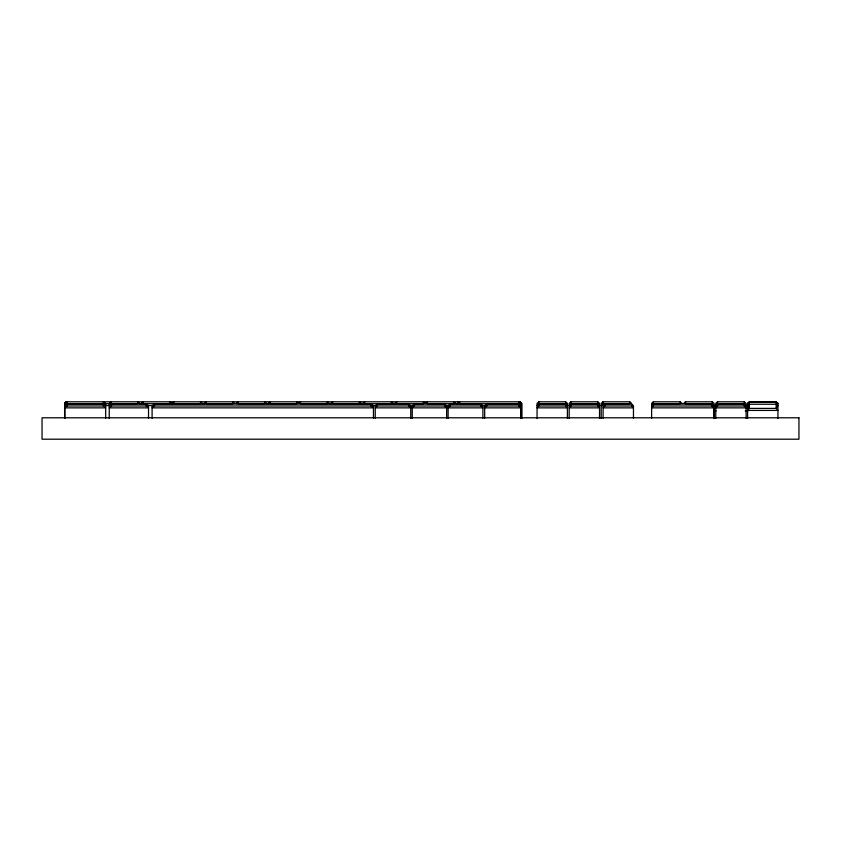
<?xml version="1.0" encoding="UTF-8"?>
<svg xmlns="http://www.w3.org/2000/svg" width="841" height="841" viewBox="0 0 841 841"><rect width="100%" height="100%" fill="white"/><g stroke="black" fill="none" stroke-linecap="round" stroke-linejoin="round"><path stroke-width="1.26" d="M747.586 408.127L749.373 401.956L776.148 401.956L777.936 403.386L777.936 418.471M747.586 410.419L749.373 404.248L776.148 404.248L777.936 405.688L776.148 408.4L749.373 408.4L747.586 410.419L777.936 410.419L776.148 408.4L776.148 401.956M776.748 405.194L777.936 403.386L776.148 401.798L749.373 401.798L747.586 403.386L747.586 418.471M109.246 405.562L111.033 403.701L111.033 401.798L109.246 403.386L109.246 418.471M537.063 405.562L538.85 403.701L538.85 401.798L565.625 401.798L567.412 403.386L567.412 418.471M538.85 404.09L538.85 405.993L537.063 407.864L567.412 407.864L565.625 405.993L565.625 404.09L538.85 404.09L537.063 405.688M569.189 405.562L570.976 403.701L570.976 401.798L597.751 401.798L599.538 403.386L599.538 418.471M570.976 404.09L570.976 405.993L569.189 407.864L599.538 407.864L597.751 405.993L597.751 404.09L570.976 404.09L569.189 405.688M631.549 403.386L629.762 401.798L602.986 401.798L602.986 403.701L601.199 405.562L603.733 405.562M604.9 404.09L604.9 405.993L603.113 407.864L633.462 407.864L631.675 405.993L631.675 404.09L604.9 404.09L603.113 405.688L603.113 418.25M651.628 405.562L653.404 403.701L653.404 401.798L680.19 401.798L681.967 403.386M715.765 405.562L717.552 403.701L717.552 401.798L744.327 401.798L746.114 403.386L746.114 418.471M717.552 404.09L717.552 405.993L715.765 407.864L746.114 407.864L744.327 405.993L744.327 404.09L717.552 404.09L715.765 405.688M653.468 405.993L651.628 407.864L714.03 407.864L711.907 405.993L653.468 405.993L653.468 404.09L711.907 404.09L714.03 405.688L714.03 418.25M521.735 418.471L521.735 403.386L519.948 401.798L66.26 401.798L64.62 403.386L64.62 418.471M66.407 401.798L64.62 403.386L67.459 401.798M64.894 403.386L66.681 401.798M141.383 403.386L143.17 401.798L143.17 403.701L169.945 403.701L169.945 401.798L171.732 403.386M171.974 403.386L173.751 401.798L173.751 403.701L200.536 403.701L200.536 401.798L202.313 403.386M204.1 403.386L205.887 401.798L205.887 403.701L232.663 403.701L232.663 401.798L234.45 403.386M236.111 403.386L237.898 401.798L237.898 403.701L264.673 403.701L264.673 401.798L266.46 403.386M268.121 403.386L269.908 401.798L269.908 403.701L296.684 403.701L296.684 401.798L298.471 403.386M298.713 403.386L300.5 401.798L300.5 403.701L327.275 403.701L327.275 401.798L329.062 403.386M330.849 403.386L332.637 401.798L332.637 403.701L359.412 403.701L359.412 401.798L361.199 403.386M362.86 403.386L364.647 401.798L364.647 403.701L391.422 403.701L391.422 401.798L393.21 403.386M394.871 403.386L396.658 401.798L396.658 403.701L423.433 403.701L423.433 401.798L425.22 403.386M425.462 403.386L427.249 401.798L427.249 403.701L454.024 403.701L454.024 401.798L455.811 403.386M538.85 401.798L537.063 403.386L537.063 418.471M570.976 401.798L569.189 403.386L569.189 418.471M602.986 401.798L601.199 403.386L601.199 418.471M653.404 401.798L651.628 403.386L651.628 418.471M683.754 403.386L685.541 401.798L712.316 401.798L714.104 403.386L714.104 418.471M717.552 401.798L715.765 403.386L715.765 418.471M377.336 405.993L375.233 407.864L410.755 407.864L408.652 405.993L377.336 405.993L377.336 404.09L408.652 404.09L410.755 405.688L410.755 418.25M414.34 405.993L412.237 407.864L446.634 407.864L444.542 405.993L414.34 405.993L414.34 404.09L444.542 404.09L446.634 405.688L446.634 418.25M450.219 405.993L448.116 407.864L482.902 407.864L480.8 405.993L450.219 405.993L450.219 404.09L480.8 404.09L482.902 405.688L482.902 418.25M486.781 405.993L484.679 407.864L520.915 407.864L518.813 405.993L486.781 405.993L486.781 404.09L518.813 404.09L520.915 405.688L520.915 418.25M651.628 405.688L653.468 404.09M457.588 403.386L459.543 401.798L459.543 403.701L518.918 403.701L521.157 405.562M64.799 405.562L67.112 403.701L103.369 403.701L105.682 405.562M67.112 405.993L64.799 407.864L105.682 407.864L103.369 405.993L67.112 405.993L67.112 404.09L103.369 404.09L105.682 405.688M111.559 405.993L109.246 407.864L148.521 407.864L146.208 405.993L111.559 405.993L111.559 404.09L146.208 404.09L148.521 405.688L148.521 418.25M747.586 403.386L749.373 401.956L749.373 408.4M747.586 405.688L749.373 404.248M377.336 404.09L375.233 405.688L375.233 418.25M414.34 404.09L412.237 405.688L412.237 418.25M450.219 404.09L448.116 405.688L448.116 418.25M486.781 404.09L484.679 405.688L484.679 418.25M154.565 405.993L152.095 407.864L373.446 407.864L370.976 405.993L154.565 405.993L154.565 404.09L370.976 404.09L373.446 405.688L373.446 418.25M64.799 405.688L67.112 404.09M109.246 405.688L111.559 404.09M154.565 404.09L152.095 405.688L152.095 418.25M104.147 403.701L109.372 403.701M111.033 403.701L137.808 403.701L137.808 401.798L139.595 403.386M139.648 403.701L142.276 403.701M170.691 403.701L173.309 403.701M201.977 403.701L204.605 403.701M266.155 403.701L268.773 403.701M328.81 403.701L331.438 403.701M360.305 403.701L364.237 403.701M391.675 403.701L395.606 403.701M455.643 403.701L458.271 403.701L458.271 401.798L460.016 403.386M538.85 403.701L565.625 403.701L567.412 405.562M570.976 403.701L597.751 403.701L599.538 405.562M602.986 403.701L629.762 403.701L629.762 401.798M653.404 403.701L680.19 403.701L680.19 401.798M714.104 405.562L712.316 403.701L685.541 403.701L685.541 401.798M717.552 403.701L744.327 403.701L746.114 405.562M106.166 405.562L110.055 405.562M146.439 405.562L154.029 405.562M371.711 405.562L376.768 405.562M408.779 405.562L413.835 405.562M445.688 405.562L449.483 405.562M480.947 405.562L486.13 405.562M538.85 405.993L565.625 405.993M570.976 405.993L597.751 405.993M604.9 405.993L631.675 405.993M717.552 405.993L744.327 405.993M713.567 410.892L716.112 410.892M745.315 410.892L747.859 410.892M518.918 403.701L518.918 401.798L521.588 403.386L521.588 418.471M518.918 401.798L521.157 403.386L521.157 418.471M744.327 404.09L746.114 405.688M631.675 404.09L633.462 405.688L633.462 418.25M597.751 404.09L599.538 405.688M565.625 404.09L567.412 405.688M521.588 403.386L519.959 401.798L519.959 403.701M744.327 401.798L744.327 403.701M712.316 401.798L712.316 403.701M711.907 404.09L711.907 405.993M597.751 401.798L597.751 403.701M565.625 401.798L565.625 403.701M518.813 404.09L518.813 405.993M480.8 404.09L480.8 405.993M444.542 404.09L444.542 405.993M408.652 404.09L408.652 405.993M370.976 404.09L370.976 405.993M146.208 404.09L146.208 405.993M105.682 418.471L105.682 403.386L103.369 401.798L103.369 403.701M103.369 404.09L103.369 405.993M67.112 403.701L67.112 401.798L64.799 403.386L64.894 418.471M66.26 401.798L66.26 403.701M798.95 417.788L42.05 417.788L42.05 439.202L798.95 439.202L798.95 417.788"/></g></svg>
